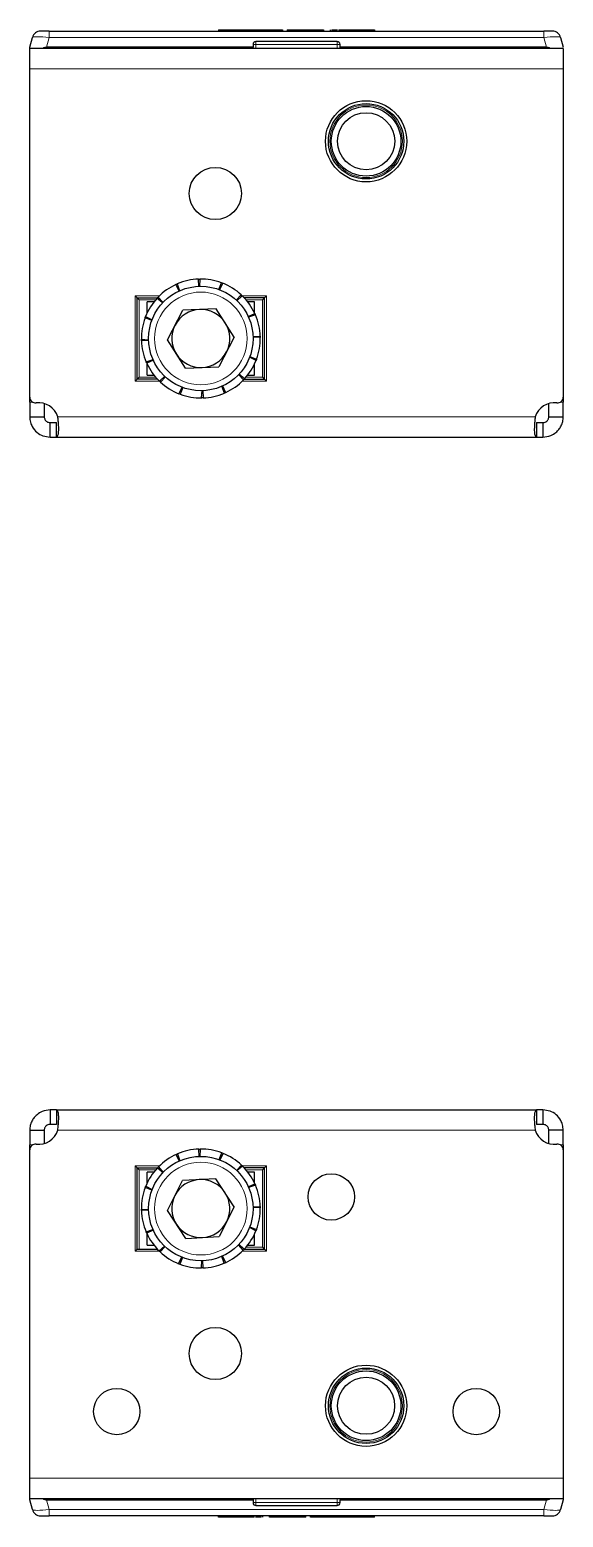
# Model space of a CAD drawing. Header units: millimetres. Extents: x -438 to 2930, y -370 to 591.
# Drawn here: x 504.6 to 596.6, y -369.5 to -113.1 of the extents above; entities that cross this region are included whole.
import ezdxf

# ---------------------------------------------------------------- set-up
doc = ezdxf.new("R2010")
doc.units = ezdxf.units.MM

msp = doc.modelspace()

# ---------------------------------------------------------------- linework, layer by layer
at = {"color": 7, "linetype": 'Continuous', "lineweight": 25}
for p, q in [((504.58, -116.1), (505.03, -114.41)), ((507.93, -113.3), (506.48, -113.3)), ((507.93, -113.3), (593.23, -113.3)), ((537.15, -113.1), (537.15, -113.3)), ((542.81, -113.1), (542.87, -113.1)), ((542.87, -113.1), (542.87, -113.3)), ((542.87, -113.1), (544, -113.1)), ((557.58, -115.1), (543.58, -115.1)), ((544, -113.1), (544, -113.3)), ((544, -113.1), (546.66, -113.1)), ((546.66, -113.1), (546.66, -113.3)), ((546.66, -113.1), (548.15, -113.1)), ((548.15, -113.1), (548.15, -113.3)), ((548.96, -113.07), (548.96, -113.3)), ((552.43, -113.1), (555.26, -113.1)), ((555.26, -113.1), (555.26, -113.3)), ((556.4, -113.1), (556.4, -113.3)), ((556.66, -113.1), (556.66, -113.3)), ((557.89, -113.1), (557.89, -113.3)), ((558.33, -113.1), (563.57, -113.1)), ((564.01, -113.1), (564.01, -113.3)), ((594.68, -113.3), (593.23, -113.3)), ((596.13, -114.41), (596.58, -116.1)), ((504.58, -116.3), (504.58, -116.1)), ((596.58, -116.3), (504.58, -116.3)), ((504.58, -119.8), (504.58, -116.3)), ((543.08, -116.1), (507.48, -116.1)), ((543.08, -115.6), (543.08, -116.1)), ((543.08, -116.3), (543.08, -116.1)), ((558.08, -116.1), (558.08, -115.6)), ((593.68, -116.1), (558.08, -116.1)), ((558.08, -116.3), (558.08, -116.1)), ((596.58, -116.3), (596.58, -119.8)), ((504.58, -176.4), (504.58, -119.8)), ((596.58, -119.8), (596.58, -176.4)), ((533.73, -157.3), (533.68, -156.05)), ((533.93, -156.05), (533.86, -157.3)), ((522.73, -158.95), (523.08, -159.3)), ((530.32, -158.12), (529.79, -156.99)), ((530.02, -156.88), (530.43, -158.07)), ((537.2, -157.86), (537.63, -156.68)), ((537.87, -156.77), (537.32, -157.9)), ((540.19, -159.69), (541.04, -158.77)), ((541.22, -158.95), (540.28, -159.78)), ((545.08, -159.3), (545.43, -158.95)), ((523.08, -173.3), (523.08, -159.3)), ((523.08, -159.3), (526.59, -159.3)), ((523.08, -159.3), (523.43, -159.65)), ((524.83, -161.88), (524.83, -160)), ((525.99, -160), (524.83, -160)), ((527.47, -160.18), (526.56, -159.33)), ((526.73, -159.15), (527.56, -160.09)), ((527.08, -159.55), (527.08, -159.82)), ((528.31, -166.54), (530.98, -161.42)), ((536.75, -161.18), (530.98, -161.42)), ((539.85, -166.05), (536.75, -161.18)), ((545.08, -159.3), (541.57, -159.3)), ((543.33, -160), (542.16, -160)), ((543.33, -161.88), (543.33, -160)), ((544.73, -159.65), (545.08, -159.3)), ((545.08, -173.3), (545.08, -159.3)), ((525.64, -163.18), (524.46, -162.74)), ((524.55, -162.51), (525.68, -163.06)), ((542.25, -162.53), (543.39, -162.01)), ((543.49, -162.24), (542.31, -162.65)), ((523.83, -166.44), (525.08, -166.52)), ((525.09, -166.64), (523.84, -166.69)), ((531.41, -171.41), (528.31, -166.54)), ((539.85, -166.05), (537.17, -171.17)), ((543.07, -165.95), (544.32, -165.9)), ((544.33, -166.15), (543.08, -166.08)), ((524.67, -170.35), (525.85, -169.94)), ((525.9, -170.06), (524.77, -170.58)), ((524.83, -172.6), (524.83, -170.71)), ((531.41, -171.41), (537.17, -171.17)), ((543.6, -170.08), (542.48, -169.54)), ((542.52, -169.42), (543.69, -169.85)), ((543.33, -172.6), (543.33, -170.71)), ((522.73, -173.65), (523.08, -173.3)), ((523.08, -173.3), (523.43, -172.95)), ((526.59, -173.3), (523.08, -173.3)), ((524.83, -172.6), (525.99, -172.6)), ((526.93, -173.65), (527.87, -172.82)), ((527.96, -172.9), (527.12, -173.82)), ((541.43, -173.44), (540.6, -172.5)), ((540.68, -172.41), (541.6, -173.26)), ((541.08, -173.05), (541.08, -172.78)), ((541.57, -173.3), (545.08, -173.3)), ((542.16, -172.6), (543.33, -172.6)), ((544.73, -172.95), (545.08, -173.3)), ((545.08, -173.3), (545.43, -173.65)), ((504.58, -177.29), (504.58, -176.4)), ((530.29, -175.82), (530.84, -174.69)), ((530.96, -174.74), (530.52, -175.91)), ((534.22, -176.55), (534.3, -175.29)), ((534.43, -175.29), (534.47, -176.54)), ((538.14, -175.71), (537.73, -174.52)), ((537.84, -174.47), (538.36, -175.61)), ((596.58, -176.4), (596.58, -177.29)), ((504.58, -177.29), (504.58, -179.8)), ((507.08, -177.51), (507.08, -179.8)), ((594.08, -179.8), (594.08, -177.51)), ((596.58, -179.8), (596.58, -177.29)), ((504.58, -179.8), (507.08, -179.8)), ((508.08, -180.8), (509.17, -180.8)), ((508.08, -183.3), (508.08, -180.8)), ((509.17, -183.3), (509.17, -180.8)), ((591.99, -180.8), (591.99, -183.3)), ((591.99, -180.8), (593.08, -180.8)), ((593.08, -180.8), (593.08, -183.3)), ((594.08, -179.8), (596.58, -179.8)), ((508.08, -183.3), (509.17, -183.3)), ((509.17, -183.3), (591.99, -183.3)), ((591.99, -183.3), (593.08, -183.3)), ((508.08, -299.3), (508.08, -301.8)), ((509.17, -299.3), (508.08, -299.3)), ((509.17, -299.3), (509.17, -301.8)), ((509.17, -299.3), (591.99, -299.3)), ((591.99, -299.3), (591.99, -301.8)), ((593.08, -299.3), (591.99, -299.3)), ((593.08, -299.3), (593.08, -301.8)), ((509.17, -301.8), (508.08, -301.8)), ((593.08, -301.8), (591.99, -301.8)), ((504.58, -302.8), (507.08, -302.8)), ((504.58, -302.8), (504.58, -305.3)), ((507.08, -302.8), (507.08, -305.08)), ((596.58, -302.8), (594.08, -302.8)), ((594.08, -305.08), (594.08, -302.8)), ((596.58, -305.3), (596.58, -302.8)), ((504.58, -306.2), (504.58, -305.3)), ((504.58, -362.8), (504.58, -306.2)), ((530.35, -308.1), (529.84, -306.97)), ((530.06, -306.87), (530.47, -308.05)), ((533.77, -307.3), (533.73, -306.05)), ((533.98, -306.05), (533.9, -307.3)), ((537.24, -307.87), (537.68, -306.7)), ((537.91, -306.79), (537.35, -307.91)), ((596.58, -305.3), (596.58, -306.2)), ((596.58, -306.2), (596.58, -362.8)), ((522.73, -308.95), (523.08, -309.3)), ((523.08, -309.3), (526.59, -309.3)), ((523.08, -323.3), (523.08, -309.3)), ((523.08, -309.3), (523.43, -309.65)), ((524.83, -311.88), (524.83, -310)), ((525.99, -310), (524.83, -310)), ((527.5, -310.15), (526.59, -309.3)), ((526.76, -309.12), (527.59, -310.06)), ((527.08, -309.55), (527.08, -309.76)), ((527.65, -310), (527.33, -310)), ((540.22, -309.72), (541.08, -308.81)), ((541.26, -308.98), (540.31, -309.81)), ((545.08, -309.3), (541.57, -309.3)), ((543.33, -310), (542.16, -310)), ((543.33, -311.88), (543.33, -310)), ((544.73, -309.65), (545.08, -309.3)), ((545.08, -309.3), (545.43, -308.95)), ((545.08, -323.3), (545.08, -309.3)), ((525.65, -313.14), (524.48, -312.7)), ((524.57, -312.47), (525.7, -313.02)), ((528.31, -316.61), (530.92, -311.46)), ((536.69, -311.15), (530.92, -311.46)), ((539.84, -315.98), (536.69, -311.15)), ((542.27, -312.57), (543.41, -312.05)), ((543.51, -312.28), (542.32, -312.69)), ((523.83, -316.4), (525.08, -316.48)), ((525.08, -316.6), (523.83, -316.65)), ((531.47, -321.45), (528.31, -316.61)), ((539.84, -315.98), (537.24, -321.13)), ((543.07, -315.99), (544.32, -315.95)), ((544.33, -316.2), (543.08, -316.12)), ((524.65, -320.31), (525.83, -319.91)), ((525.89, -320.02), (524.75, -320.54)), ((543.59, -320.13), (542.46, -319.57)), ((542.51, -319.46), (543.68, -319.89)), ((524.83, -322.6), (524.83, -320.71)), ((524.83, -322.6), (525.99, -322.6)), ((526.9, -323.61), (527.84, -322.79)), ((527.93, -322.87), (527.08, -323.79)), ((531.47, -321.45), (537.24, -321.13)), ((540.51, -322.6), (540.82, -322.6)), ((541.4, -323.47), (540.57, -322.53)), ((540.66, -322.44), (541.57, -323.29)), ((541.08, -323.05), (541.08, -322.84)), ((542.16, -322.6), (543.33, -322.6)), ((543.33, -322.6), (543.33, -320.71)), ((544.73, -322.95), (545.08, -323.3)), ((522.73, -323.65), (523.08, -323.3)), ((523.08, -323.3), (526.59, -323.3)), ((530.25, -325.8), (530.8, -324.68)), ((530.92, -324.72), (530.48, -325.89)), ((534.18, -326.55), (534.26, -325.29)), ((534.38, -325.29), (534.43, -326.54)), ((538.09, -325.73), (537.69, -324.54)), ((537.8, -324.49), (538.32, -325.63)), ((541.57, -323.3), (545.08, -323.3)), ((545.08, -323.3), (545.43, -323.65)), ((504.58, -366.3), (504.58, -362.8)), ((596.58, -362.8), (596.58, -366.3)), ((504.58, -366.5), (504.58, -366.3)), ((504.58, -366.3), (596.58, -366.3)), ((505.03, -368.18), (504.58, -366.5)), ((507.48, -366.5), (543.08, -366.5)), ((543.08, -366.3), (543.08, -366.5)), ((543.08, -366.5), (543.08, -367)), ((558.08, -366.3), (558.08, -366.5)), ((558.08, -366.5), (593.68, -366.5)), ((558.08, -367), (558.08, -366.5)), ((596.58, -366.5), (596.13, -368.18)), ((596.58, -366.3), (596.58, -366.5)), ((543.58, -367.5), (557.58, -367.5)), ((506.48, -369.3), (507.93, -369.3)), ((593.23, -369.3), (507.93, -369.3)), ((537.15, -369.5), (537.15, -369.3)), ((542.83, -369.5), (537.59, -369.5)), ((543.26, -369.5), (543.26, -369.3)), ((544.5, -369.5), (544.5, -369.3)), ((544.75, -369.5), (544.75, -369.3)), ((545.9, -369.5), (545.9, -369.3)), ((548.72, -369.5), (545.9, -369.5)), ((552.19, -369.52), (552.19, -369.3)), ((553, -369.5), (553, -369.3)), ((554.49, -369.5), (553, -369.5)), ((554.49, -369.5), (554.49, -369.3)), ((557.16, -369.5), (554.49, -369.5)), ((557.16, -369.5), (557.16, -369.3)), ((558.29, -369.5), (557.16, -369.5)), ((558.29, -369.5), (558.29, -369.3)), ((558.35, -369.5), (558.29, -369.5)), ((564.01, -369.5), (564.01, -369.3)), ((593.23, -369.3), (594.68, -369.3))]:
    msp.add_line(p, q, dxfattribs=at)
at = {"color": 8, "linetype": 'Continuous', "lineweight": 18}
for p, q in [((507.93, -114.41), (507.48, -116.1)), ((507.93, -113.3), (507.93, -114.41)), ((593.23, -114.41), (507.93, -114.41)), ((539.26, -113.1), (539.26, -113.3)), ((543.58, -115.6), (543.58, -115.1)), ((550.07, -113.1), (550.07, -113.3)), ((552.43, -113.1), (552.43, -113.3)), ((557.58, -115.6), (557.58, -115.1)), ((558.33, -113.1), (558.33, -113.3)), ((563.57, -113.1), (563.57, -113.3)), ((593.23, -114.41), (593.23, -113.3)), ((593.68, -116.1), (593.23, -114.41)), ((543.58, -115.6), (543.08, -115.6)), ((543.58, -115.6), (543.58, -116.3)), ((557.58, -115.6), (543.58, -115.6)), ((557.58, -115.6), (558.08, -115.6)), ((557.58, -116.3), (557.58, -115.6)), ((596.58, -119.8), (504.58, -119.8)), ((522.73, -173.65), (522.73, -158.95)), ((522.73, -158.95), (526.93, -158.95)), ((540.88, -158.95), (541.22, -158.95)), ((541.22, -158.95), (545.43, -158.95)), ((545.43, -158.95), (545.43, -173.65)), ((526.28, -159.65), (523.43, -159.65)), ((523.43, -159.65), (523.43, -172.95)), ((544.73, -159.65), (541.88, -159.65)), ((544.73, -172.95), (544.73, -159.65)), ((526.93, -173.65), (522.73, -173.65)), ((523.43, -172.95), (526.28, -172.95)), ((527.27, -173.65), (526.93, -173.65)), ((545.43, -173.65), (541.22, -173.65)), ((541.88, -172.95), (544.73, -172.95)), ((505.14, -177.29), (504.58, -177.29)), ((596.58, -177.29), (596.02, -177.29)), ((591.75, -179.8), (509.41, -179.8)), ((509.41, -302.8), (591.75, -302.8)), ((504.58, -305.3), (505.14, -305.3)), ((596.02, -305.3), (596.58, -305.3)), ((522.73, -308.95), (526.93, -308.95)), ((522.73, -323.65), (522.73, -308.95)), ((526.28, -309.65), (523.43, -309.65)), ((523.43, -309.65), (523.43, -323.3)), ((540.94, -308.95), (545.43, -308.95)), ((544.73, -309.65), (541.88, -309.65)), ((544.73, -322.95), (544.73, -309.65)), ((545.43, -308.95), (545.43, -323.65)), ((541.88, -322.95), (544.73, -322.95)), ((527.21, -323.65), (522.73, -323.65)), ((545.43, -323.65), (541.22, -323.65)), ((504.58, -362.8), (596.58, -362.8)), ((507.48, -366.5), (507.93, -368.18)), ((543.58, -366.3), (543.58, -367)), ((557.58, -367), (557.58, -366.3)), ((593.23, -368.18), (593.68, -366.5)), ((507.93, -368.18), (593.23, -368.18)), ((507.93, -368.18), (507.93, -369.3)), ((543.58, -367), (543.08, -367)), ((543.58, -367), (543.58, -367.5)), ((543.58, -367), (557.58, -367)), ((557.58, -367), (558.08, -367)), ((557.58, -367), (557.58, -367.5)), ((593.23, -369.3), (593.23, -368.18)), ((537.59, -369.5), (537.59, -369.3)), ((542.83, -369.5), (542.83, -369.3)), ((548.72, -369.5), (548.72, -369.3)), ((551.09, -369.5), (551.09, -369.3)), ((561.9, -369.5), (561.9, -369.3))]:
    msp.add_line(p, q, dxfattribs=at)
at = {"color": 7, "linetype": 'Continuous', "lineweight": 25}
for centre, radius in [((562.58, -132.3), 7), ((562.58, -132.3), 6.5), ((562.58, -132.3), 6), ((562.58, -132.3), 4.93), ((536.58, -141.3), 4.5), ((534.08, -166.3), 9), ((534.08, -316.3), 9), ((556.58, -314.3), 4), ((536.58, -341.3), 4.5), ((562.58, -350.3), 7), ((562.58, -350.3), 6.5), ((562.58, -350.3), 6), ((562.58, -350.3), 4.92), ((519.58, -351.3), 4), ((581.58, -351.3), 4)]:
    msp.add_circle(centre, radius, dxfattribs=at)
at = {"color": 8, "linetype": 'Continuous', "lineweight": 18}
for centre, radius in [((562.58, -132.3), 6.25), ((534.08, -166.3), 8), ((534.08, -316.3), 8), ((562.58, -350.3), 6.25)]:
    msp.add_circle(centre, radius, dxfattribs=at)
at = {"color": 7, "linetype": 'Continuous', "lineweight": 25}
for centre, radius, start, end in [((506.48, -114.8), 1.5, 90, 165), ((543.58, -115.6), 0.5, 90, 180), ((557.58, -115.6), 0.5, 0, 90), ((594.68, -114.8), 1.5, 15, 90), ((534.08, -166.3), 10.25, 92.2104, 113.3145), ((534.08, -166.3), 10.25, 69.7104, 90.8145), ((534.08, -166.3), 10.25, 114.7104, 135.8145), ((534.08, -166.3), 10.25, 47.2104, 68.3145), ((534.08, -166.3), 10.25, 24.7104, 45.8145), ((534.08, -166.3), 10.25, 137.2104, 158.3145), ((534.08, -166.3), 5, 92.4334, 152.4334), ((534.08, -166.3), 5, 32.4334, 92.4334), ((534.08, -166.3), 10.25, 159.7104, 180.8145), ((534.08, -166.3), 5, 152.4334, 212.4334), ((534.08, -166.3), 5, 332.4334, 32.4334), ((534.08, -166.3), 10.25, 2.2104, 23.3145), ((534.08, -166.3), 10.25, 182.2104, 203.3145), ((534.08, -166.3), 10.25, 339.7104, 0.8145), ((534.08, -166.3), 5, 212.4334, 272.4334), ((534.08, -166.3), 5, 272.4334, 332.4334), ((534.08, -166.3), 10.25, 204.7104, 225.8145), ((534.08, -166.3), 10.25, 317.2104, 338.3145), ((534.08, -166.3), 10.25, 227.2104, 248.3145), ((534.08, -166.3), 10.25, 294.7104, 315.8145), ((505.58, -176.4), 1, 180, 276.3794), ((534.08, -166.3), 10.25, 249.7104, 270.8145), ((534.08, -166.3), 10.25, 272.2104, 293.3145), ((595.58, -176.4), 1, 263.6206, 0), ((506.08, -180.87), 3.5, 17.8253, 96.3794), ((595.08, -180.87), 3.5, 83.6206, 162.1747), ((506.08, -301.73), 3.5, 263.6206, 342.1747), ((595.08, -301.73), 3.5, 197.8253, 276.3794), ((505.58, -306.2), 1, 83.6206, 180), ((534.08, -316.3), 10.25, 114.4505, 135.5546), ((534.08, -316.3), 10.25, 91.9505, 113.0546), ((534.08, -316.3), 10.25, 69.4505, 90.5546), ((534.08, -316.3), 10.25, 46.9505, 68.0546), ((595.58, -306.2), 1, 360, 96.3794), ((534.08, -316.3), 10.25, 136.9505, 158.0546), ((534.08, -316.3), 10.25, 24.4505, 45.5546), ((534.08, -316.3), 10.25, 159.4505, 180.5546), ((534.08, -316.3), 5, 93.1455, 153.1455), ((534.08, -316.3), 5, 33.1455, 93.1455), ((534.08, -316.3), 10.25, 1.9505, 23.0546), ((534.08, -316.3), 5, 153.1455, 213.1455), ((534.08, -316.3), 5, 333.1455, 33.1455), ((534.08, -316.3), 10.25, 181.9505, 203.0546), ((534.08, -316.3), 10.25, 339.4505, 0.5546), ((534.08, -316.3), 10.25, 204.4505, 225.5546), ((534.08, -316.3), 5, 213.1455, 273.1455), ((534.08, -316.3), 5, 273.1455, 333.1455), ((534.08, -316.3), 10.25, 316.9505, 338.0546), ((534.08, -316.3), 10.25, 226.9505, 248.0546), ((534.08, -316.3), 10.25, 294.4505, 315.5546), ((534.08, -316.3), 10.25, 249.4505, 270.5546), ((534.08, -316.3), 10.25, 271.9505, 293.0546), ((506.48, -367.8), 1.5, 195, 270), ((543.58, -367), 0.5, 180, 270), ((557.58, -367), 0.5, 270, 0), ((594.68, -367.8), 1.5, 270, 345)]:
    msp.add_arc(centre, radius, start, end, dxfattribs=at)
at = {"color": 8, "linetype": 'Continuous', "lineweight": 18}
for centre, major_axis, start_param, end_param in [((508.03, -114.8), (3, -0.38), 1.621093, 3.124852), ((593.12, -114.8), (3, 0.38), 0.016741, 1.520499), ((508.03, -367.8), (3, 0.38), 3.158333, 4.662092), ((593.12, -367.8), (3, -0.38), 4.762686, 6.266445)]:
    msp.add_ellipse(centre, major_axis=major_axis, ratio=0.123038, start_param=start_param, end_param=end_param, dxfattribs=at)
at = {"color": 7, "linetype": 'Continuous', "lineweight": 25}
for centre, major_axis, start_param, end_param in [((504.58, -127.69), (3.1, 11.57), 0.067037, 0.253072), ((596.58, -127.69), (-3.1, 11.57), 6.030113, 6.216148), ((504.58, -354.91), (3.1, -11.57), 6.030113, 6.216148), ((596.58, -354.91), (-3.1, -11.57), 0.067037, 0.253072)]:
    msp.add_ellipse(centre, major_axis=major_axis, ratio=0.250563, start_param=start_param, end_param=end_param, dxfattribs=at)
for points, knots in [([(537.15, -113.1), (537.52, -113.1), (538.21, -113.1), (538.93, -113.1), (539.26, -113.1)], [0, 0, 0, 0, 0.5368, 1, 1, 1, 1]), ([(539.26, -113.1), (539.76, -113.1), (540.7, -113.1), (541.89, -113.1), (542.62, -113.1), (542.8, -113.1), (542.81, -113.1)], [0, 0, 0, 0, 0.381983, 0.713352, 0.984017, 1, 1, 1, 1]), ([(548.98, -113.1), (548.98, -113.1), (548.95, -113.1), (549.11, -113.1), (549.47, -113.1), (549.86, -113.1), (550.07, -113.1)], [0, 0, 0, 0, 0.061615, 0.333035, 0.637399, 1, 1, 1, 1]), ([(550.07, -113.1), (550.23, -113.1), (550.59, -113.1), (551.39, -113.1), (552.02, -113.1), (552.43, -113.1)], [0, 0, 0, 0, 0.2167419, 0.4896426, 1, 1, 1, 1]), ([(556.66, -113.1), (556.71, -113.1), (556.82, -113.1), (557.12, -113.1), (557.4, -113.1), (557.61, -113.1), (557.67, -113.1)], [0, 0, 0, 0, 0.2552772, 0.5383026, 0.8540781, 1, 1, 1, 1]), ([(556.83, -113.1), (556.95, -113.1), (557.19, -113.1), (557.49, -113.1), (557.67, -113.1), (557.67, -113.1)], [0, 0, 0, 0, 0.466249, 0.997338, 1, 1, 1, 1]), ([(557.89, -113.1), (557.9, -113.1), (557.92, -113.1), (558.03, -113.1), (558.17, -113.1), (558.28, -113.1), (558.33, -113.1)], [0, 0, 0, 0, 0.285248, 0.560563, 0.777151, 1, 1, 1, 1]), ([(563.57, -113.1), (563.64, -113.1), (563.76, -113.1), (563.9, -113.1), (563.99, -113.1), (564, -113.1), (564.01, -113.1)], [0, 0, 0, 0, 0.281303, 0.555629, 0.773878, 1, 1, 1, 1]), ([(533.68, -156.05), (533.72, -156.05), (533.79, -156.05), (533.87, -156.05), (533.91, -156.05), (533.93, -156.05)], [0, 0, 0, 0, 0.4999808, 0.7499881, 1, 1, 1, 1]), ([(529.79, -156.99), (529.83, -156.97), (529.89, -156.94), (529.96, -156.91), (530, -156.89), (530.02, -156.88)], [0, 0, 0, 0, 0.499981, 0.749988, 1, 1, 1, 1]), ([(537.63, -156.68), (537.67, -156.7), (537.73, -156.72), (537.81, -156.75), (537.85, -156.76), (537.87, -156.77)], [0, 0, 0, 0, 0.499981, 0.749988, 1, 1, 1, 1]), ([(541.04, -158.77), (541.07, -158.8), (541.12, -158.85), (541.18, -158.9), (541.21, -158.93), (541.22, -158.95)], [0, 0, 0, 0, 0.4999808, 0.7499881, 1, 1, 1, 1]), ([(526.56, -159.33), (526.58, -159.3), (526.63, -159.26), (526.68, -159.2), (526.71, -159.17), (526.73, -159.15)], [0, 0, 0, 0, 0.499981, 0.749988, 1, 1, 1, 1]), ([(524.46, -162.74), (524.48, -162.7), (524.5, -162.64), (524.53, -162.57), (524.55, -162.53), (524.55, -162.51)], [0, 0, 0, 0, 0.499981, 0.749988, 1, 1, 1, 1]), ([(543.39, -162.01), (543.41, -162.05), (543.43, -162.11), (543.47, -162.18), (543.48, -162.22), (543.49, -162.24)], [0, 0, 0, 0, 0.499981, 0.749988, 1, 1, 1, 1]), ([(523.84, -166.69), (523.83, -166.65), (523.83, -166.59), (523.83, -166.5), (523.83, -166.46), (523.83, -166.44)], [0, 0, 0, 0, 0.499981, 0.749988, 1, 1, 1, 1]), ([(544.32, -165.9), (544.32, -165.94), (544.32, -166.01), (544.33, -166.09), (544.33, -166.13), (544.33, -166.15)], [0, 0, 0, 0, 0.499981, 0.749988, 1, 1, 1, 1]), ([(524.77, -170.58), (524.75, -170.54), (524.72, -170.49), (524.69, -170.41), (524.67, -170.37), (524.67, -170.35)], [0, 0, 0, 0, 0.499981, 0.749988, 1, 1, 1, 1]), ([(543.69, -169.85), (543.68, -169.89), (543.66, -169.95), (543.63, -170.03), (543.61, -170.06), (543.6, -170.08)], [0, 0, 0, 0, 0.499981, 0.749988, 1, 1, 1, 1]), ([(527.12, -173.82), (527.09, -173.79), (527.04, -173.75), (526.98, -173.69), (526.95, -173.66), (526.93, -173.65)], [0, 0, 0, 0, 0.499981, 0.749988, 1, 1, 1, 1]), ([(541.6, -173.26), (541.57, -173.29), (541.53, -173.34), (541.47, -173.4), (541.44, -173.43), (541.43, -173.44)], [0, 0, 0, 0, 0.499981, 0.749988, 1, 1, 1, 1]), ([(530.52, -175.91), (530.49, -175.9), (530.43, -175.87), (530.35, -175.84), (530.31, -175.83), (530.29, -175.82)], [0, 0, 0, 0, 0.499981, 0.749988, 1, 1, 1, 1]), ([(534.47, -176.54), (534.43, -176.54), (534.37, -176.54), (534.29, -176.54), (534.24, -176.55), (534.22, -176.55)], [0, 0, 0, 0, 0.499981, 0.749988, 1, 1, 1, 1]), ([(538.36, -175.61), (538.33, -175.63), (538.27, -175.65), (538.19, -175.68), (538.15, -175.7), (538.14, -175.71)], [0, 0, 0, 0, 0.499981, 0.749988, 1, 1, 1, 1]), ([(504.58, -179.8), (504.6, -180.11), (504.65, -180.7), (505.05, -181.65), (505.76, -182.52), (506.86, -183.17), (507.66, -183.25), (508.08, -183.3)], [0, 0, 0, 0, 0.17084, 0.319217, 0.548103, 0.767822, 1, 1, 1, 1]), ([(507.08, -179.8), (507.09, -179.89), (507.1, -180.05), (507.19, -180.28), (507.31, -180.44), (507.44, -180.57), (507.58, -180.67), (507.8, -180.77), (507.96, -180.79), (508.08, -180.8)], [0, 0, 0, 0, 0.154359, 0.287283, 0.400435, 0.496544, 0.604314, 0.723151, 1, 1, 1, 1]), ([(509.17, -183.3), (509.22, -183.28), (509.32, -183.25), (509.46, -182.96), (509.57, -182.5), (509.58, -181.87), (509.56, -181.26), (509.51, -180.55), (509.44, -180.05), (509.41, -179.8)], [0, 0, 0, 0, 0.144067, 0.271276, 0.474907, 0.597997, 0.726338, 0.860245, 1, 1, 1, 1]), ([(591.75, -179.8), (591.72, -180.09), (591.66, -180.64), (591.59, -181.55), (591.57, -182.43), (591.71, -183.15), (591.89, -183.25), (591.99, -183.3)], [0, 0, 0, 0, 0.16069, 0.301312, 0.521951, 0.753573, 1, 1, 1, 1]), ([(593.08, -180.8), (593.21, -180.78), (593.42, -180.76), (593.69, -180.6), (593.87, -180.43), (593.98, -180.24), (594.06, -180.03), (594.07, -179.88), (594.08, -179.8)], [0, 0, 0, 0, 0.296302, 0.497469, 0.615497, 0.73607, 0.863114, 1, 1, 1, 1]), ([(593.08, -183.3), (593.53, -183.25), (594.34, -183.16), (595.25, -182.59), (595.84, -181.99), (596.24, -181.36), (596.52, -180.61), (596.56, -180.07), (596.58, -179.8)], [0, 0, 0, 0, 0.254149, 0.448213, 0.574908, 0.708872, 0.850468, 1, 1, 1, 1]), ([(508.08, -299.3), (507.62, -299.35), (506.82, -299.44), (505.91, -300.01), (505.32, -300.61), (504.92, -301.24), (504.63, -301.98), (504.6, -302.52), (504.58, -302.8)], [0, 0, 0, 0, 0.254149, 0.448213, 0.574908, 0.708872, 0.850468, 1, 1, 1, 1]), ([(509.41, -302.8), (509.44, -302.5), (509.5, -301.95), (509.57, -301.05), (509.59, -300.17), (509.45, -299.44), (509.26, -299.35), (509.17, -299.3)], [0, 0, 0, 0, 0.16069, 0.301312, 0.521951, 0.753573, 1, 1, 1, 1]), ([(591.99, -299.3), (591.94, -299.31), (591.84, -299.35), (591.69, -299.63), (591.59, -300.09), (591.57, -300.72), (591.59, -301.33), (591.65, -302.04), (591.71, -302.54), (591.75, -302.8)], [0, 0, 0, 0, 0.144067, 0.271276, 0.474907, 0.597997, 0.726338, 0.860245, 1, 1, 1, 1]), ([(596.58, -302.8), (596.55, -302.48), (596.51, -301.89), (596.11, -300.94), (595.4, -300.08), (594.3, -299.42), (593.49, -299.34), (593.08, -299.3)], [0, 0, 0, 0, 0.17084, 0.319217, 0.548103, 0.767822, 1, 1, 1, 1]), ([(508.08, -301.8), (507.95, -301.81), (507.74, -301.83), (507.47, -301.99), (507.29, -302.17), (507.17, -302.35), (507.09, -302.57), (507.08, -302.72), (507.08, -302.8)], [0, 0, 0, 0, 0.296302, 0.497469, 0.615497, 0.73607, 0.863114, 1, 1, 1, 1]), ([(594.08, -302.8), (594.07, -302.71), (594.06, -302.54), (593.97, -302.32), (593.85, -302.15), (593.72, -302.02), (593.58, -301.93), (593.36, -301.82), (593.19, -301.81), (593.08, -301.8)], [0, 0, 0, 0, 0.154359, 0.287283, 0.400435, 0.496544, 0.604314, 0.723151, 1, 1, 1, 1]), ([(529.84, -306.97), (529.87, -306.95), (529.93, -306.92), (530.01, -306.89), (530.05, -306.87), (530.06, -306.87)], [0, 0, 0, 0, 0.499981, 0.749988, 1, 1, 1, 1]), ([(533.73, -306.05), (533.77, -306.05), (533.83, -306.05), (533.92, -306.05), (533.96, -306.05), (533.98, -306.05)], [0, 0, 0, 0, 0.499981, 0.749988, 1, 1, 1, 1]), ([(537.68, -306.7), (537.72, -306.71), (537.77, -306.74), (537.85, -306.77), (537.89, -306.78), (537.91, -306.79)], [0, 0, 0, 0, 0.499981, 0.749988, 1, 1, 1, 1]), ([(526.59, -309.3), (526.62, -309.27), (526.66, -309.22), (526.72, -309.16), (526.75, -309.13), (526.76, -309.12)], [0, 0, 0, 0, 0.4999808, 0.7499881, 1, 1, 1, 1]), ([(541.08, -308.81), (541.11, -308.83), (541.15, -308.88), (541.21, -308.94), (541.24, -308.96), (541.26, -308.98)], [0, 0, 0, 0, 0.4999808, 0.7499881, 1, 1, 1, 1]), ([(524.48, -312.7), (524.5, -312.66), (524.52, -312.6), (524.55, -312.52), (524.56, -312.49), (524.57, -312.47)], [0, 0, 0, 0, 0.499981, 0.749988, 1, 1, 1, 1]), ([(543.41, -312.05), (543.43, -312.09), (543.45, -312.15), (543.49, -312.23), (543.5, -312.26), (543.51, -312.28)], [0, 0, 0, 0, 0.499981, 0.749988, 1, 1, 1, 1]), ([(523.83, -316.65), (523.83, -316.6), (523.83, -316.54), (523.83, -316.46), (523.83, -316.42), (523.83, -316.4)], [0, 0, 0, 0, 0.499981, 0.749988, 1, 1, 1, 1]), ([(544.32, -315.95), (544.32, -315.99), (544.33, -316.05), (544.33, -316.14), (544.33, -316.18), (544.33, -316.2)], [0, 0, 0, 0, 0.499981, 0.749988, 1, 1, 1, 1]), ([(524.75, -320.54), (524.73, -320.5), (524.7, -320.44), (524.67, -320.37), (524.66, -320.33), (524.65, -320.31)], [0, 0, 0, 0, 0.499981, 0.749988, 1, 1, 1, 1]), ([(543.68, -319.89), (543.66, -319.93), (543.64, -319.99), (543.61, -320.07), (543.59, -320.11), (543.59, -320.13)], [0, 0, 0, 0, 0.499981, 0.749988, 1, 1, 1, 1]), ([(527.08, -323.79), (527.05, -323.76), (527.01, -323.72), (526.95, -323.66), (526.92, -323.63), (526.9, -323.61)], [0, 0, 0, 0, 0.4999808, 0.7499881, 1, 1, 1, 1]), ([(538.32, -325.63), (538.28, -325.64), (538.23, -325.67), (538.15, -325.7), (538.11, -325.72), (538.09, -325.73)], [0, 0, 0, 0, 0.499981, 0.749988, 1, 1, 1, 1]), ([(541.57, -323.29), (541.54, -323.32), (541.5, -323.37), (541.44, -323.43), (541.41, -323.46), (541.4, -323.47)], [0, 0, 0, 0, 0.499981, 0.749988, 1, 1, 1, 1]), ([(530.48, -325.89), (530.44, -325.88), (530.38, -325.86), (530.31, -325.83), (530.27, -325.81), (530.25, -325.8)], [0, 0, 0, 0, 0.499981, 0.749988, 1, 1, 1, 1]), ([(534.43, -326.54), (534.39, -326.54), (534.32, -326.54), (534.24, -326.55), (534.2, -326.55), (534.18, -326.55)], [0, 0, 0, 0, 0.499981, 0.749988, 1, 1, 1, 1]), ([(537.59, -369.5), (537.52, -369.5), (537.39, -369.5), (537.25, -369.5), (537.17, -369.5), (537.16, -369.5), (537.15, -369.5)], [0, 0, 0, 0, 0.281303, 0.555629, 0.773878, 1, 1, 1, 1]), ([(543.26, -369.5), (543.26, -369.5), (543.24, -369.5), (543.12, -369.5), (542.98, -369.5), (542.88, -369.5), (542.83, -369.5)], [0, 0, 0, 0, 0.285248, 0.560563, 0.777151, 1, 1, 1, 1]), ([(544.5, -369.5), (544.45, -369.5), (544.34, -369.5), (544.04, -369.5), (543.76, -369.5), (543.55, -369.5), (543.49, -369.5)], [0, 0, 0, 0, 0.255277, 0.538303, 0.854078, 1, 1, 1, 1]), ([(544.32, -369.5), (544.21, -369.5), (543.97, -369.5), (543.66, -369.5), (543.49, -369.5), (543.49, -369.5)], [0, 0, 0, 0, 0.466249, 0.997338, 1, 1, 1, 1]), ([(551.09, -369.5), (550.93, -369.5), (550.57, -369.5), (549.77, -369.5), (549.14, -369.5), (548.72, -369.5)], [0, 0, 0, 0, 0.216742, 0.489643, 1, 1, 1, 1]), ([(552.18, -369.5), (552.18, -369.5), (552.21, -369.5), (552.05, -369.5), (551.68, -369.5), (551.3, -369.5), (551.09, -369.5)], [0, 0, 0, 0, 0.061615, 0.333035, 0.637399, 1, 1, 1, 1]), ([(561.9, -369.5), (561.39, -369.5), (560.46, -369.5), (559.27, -369.5), (558.54, -369.5), (558.36, -369.5), (558.35, -369.5)], [0, 0, 0, 0, 0.381983, 0.713352, 0.984017, 1, 1, 1, 1]), ([(564.01, -369.5), (563.64, -369.5), (562.95, -369.5), (562.23, -369.5), (561.9, -369.5)], [0, 0, 0, 0, 0.5368, 1, 1, 1, 1])]:
    msp.add_open_spline(points, degree=3, knots=knots, dxfattribs=at)
at = {"color": 8, "linetype": 'Continuous', "lineweight": 18}
for points, knots in [([(526.73, -159.65), (526.77, -159.64), (526.83, -159.64), (526.91, -159.62), (526.97, -159.6), (527.02, -159.57), (527.05, -159.56), (527.07, -159.55), (527.08, -159.55), (527.08, -159.55)], [0, 0, 0, 0, 0.208592, 0.336235, 0.479855, 0.625864, 0.760785, 0.885235, 1, 1, 1, 1]), ([(541.08, -173.05), (541.08, -173.05), (541.08, -173.04), (541.1, -173.03), (541.14, -173.02), (541.19, -173), (541.25, -172.97), (541.33, -172.95), (541.39, -172.95), (541.43, -172.95)], [0, 0, 0, 0, 0.114765, 0.239215, 0.374136, 0.520145, 0.663765, 0.791408, 1, 1, 1, 1]), ([(526.92, -309.61), (526.94, -309.61), (526.98, -309.59), (527.02, -309.57), (527.05, -309.56), (527.07, -309.55), (527.08, -309.55), (527.08, -309.55)], [0, 0, 0, 0, 0.1669863, 0.4008193, 0.6168963, 0.8162035, 1, 1, 1, 1]), ([(541.08, -323.05), (541.08, -323.05), (541.08, -323.04), (541.1, -323.03), (541.14, -323.02), (541.18, -323), (541.22, -322.99), (541.23, -322.98)], [0, 0, 0, 0, 0.183797, 0.383104, 0.599181, 0.833014, 1, 1, 1, 1])]:
    msp.add_open_spline(points, degree=3, knots=knots, dxfattribs=at)

doc.saveas('drawing.dxf')
